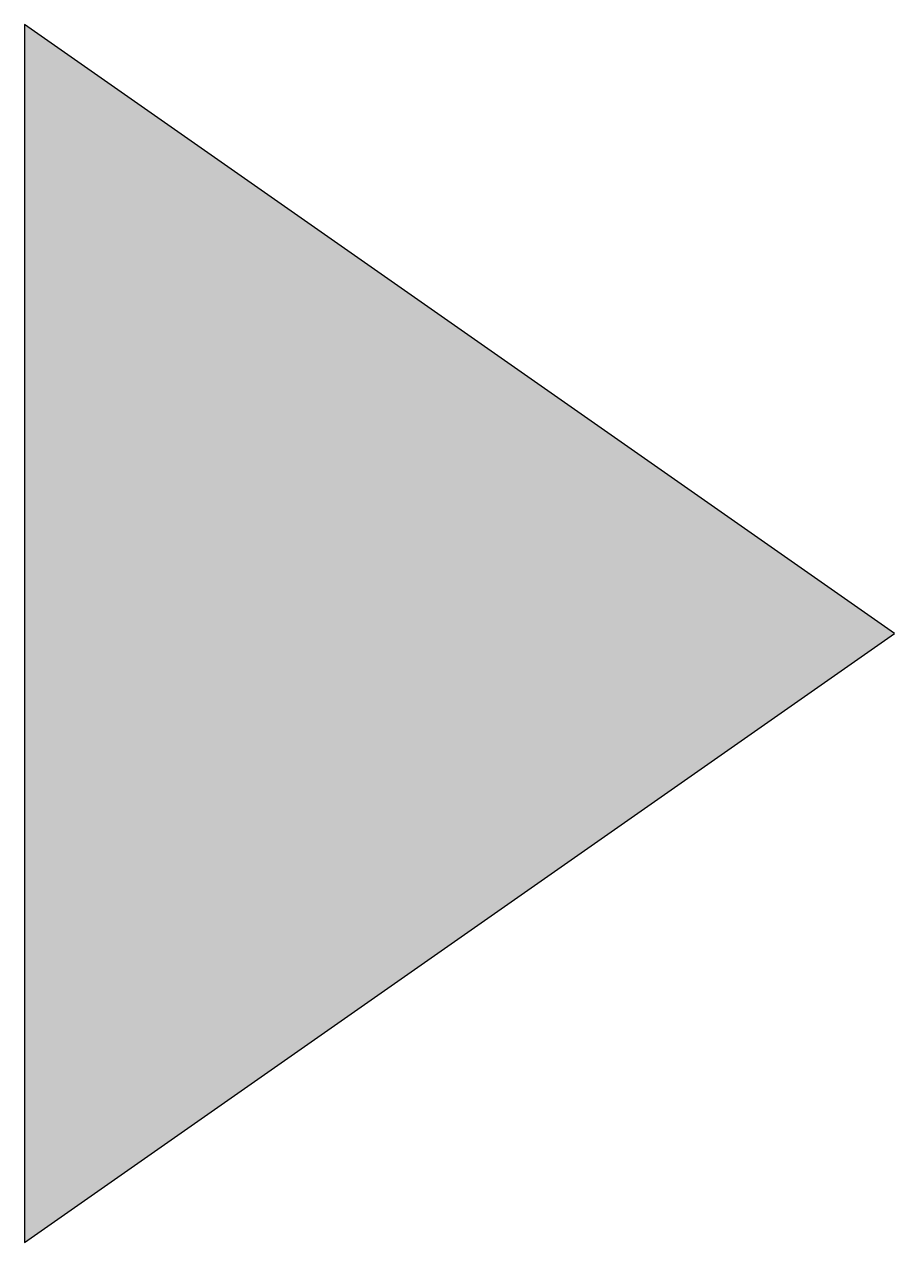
# Model space of a CAD drawing. Extents: x 0 to 0.5, y -0.35 to 0.35.
import ezdxf

# ---------------------------------------------------------------- set-up
doc = ezdxf.new("R2010")
doc.units = 0

msp = doc.modelspace()

# ---------------------------------------------------------------- hatches: boundary and pattern name
msp.add_hatch(color=256).paths.add_polyline_path([(0, 0.35), (0, -0.35), (0.5, 0)])

# ---------------------------------------------------------------- linework, layer by layer
msp.add_lwpolyline([(0, 0.35), (0, -0.35), (0.5, 0)], close=True)

doc.saveas('drawing.dxf')
